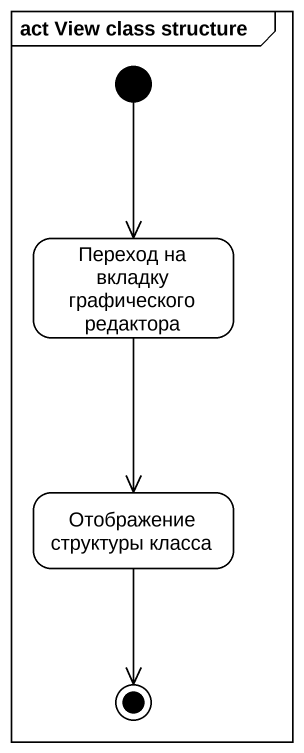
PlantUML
@startuml
mainframe act View class structure
hide empty description
state "Переход на вкладку графического редактора" as Переход_на_вкладку
state "Отображение структуры класса" as Отображение_структуры_класса
[*] --> Переход_на_вкладку
Переход_на_вкладку --> Отображение_структуры_класса
Отображение_структуры_класса --> [*]
@enduml
